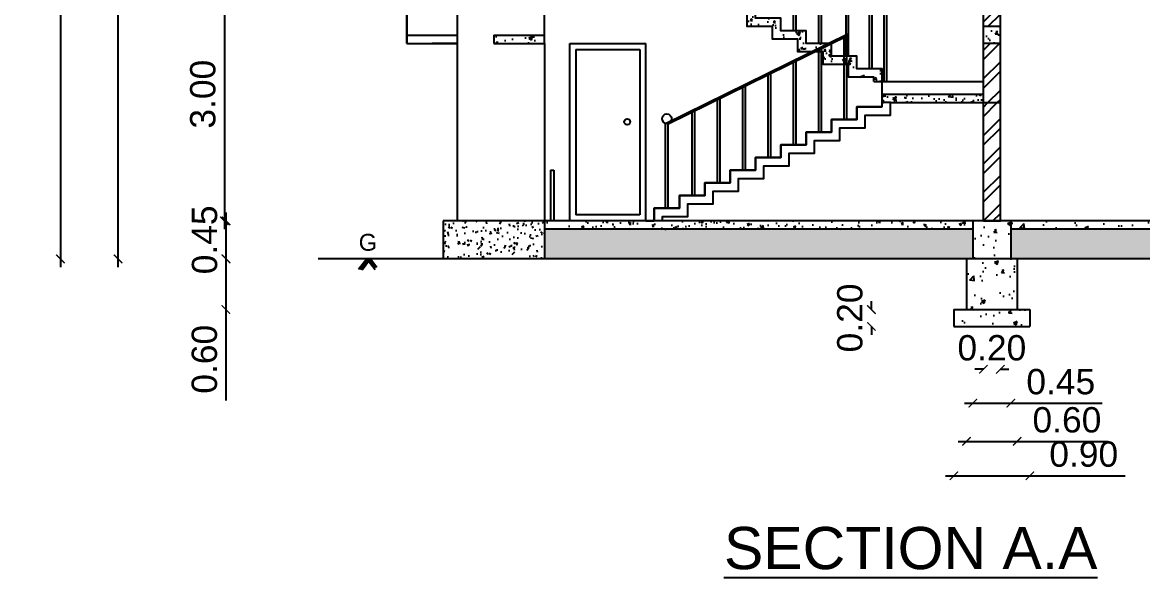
# Model space of a CAD drawing. Header units: metres. Extents: x -701442 to 358, y -36189 to 302.
# Drawn here: x 273.02 to 286.29, y 156.34 to 162.92 of the extents above; entities that cross this region are included whole.
import ezdxf

# ---------------------------------------------------------------- set-up
doc = ezdxf.new("R2010")
doc.units = ezdxf.units.M
doc.header["$MEASUREMENT"] = 0
doc.layers.add('BLK_1_HT_OF_BLDG', color=5, linetype='Continuous', plot=False)
doc.styles.get("Standard").update_dxf_attribs({"font": 'ARIAL.TTF'})
doc.dimstyles.new('1-100', dxfattribs={"dimtxt": 0.2, "dimasz": 0.1, "dimexe": 5, "dimexo": 5, "dimgap": 0.1, "dimtad": 1, "dimzin": 0, "dimdsep": 46, "dimtxsty": 'Standard', "dimblk": 'ARCHTICK', "dimcen": 0.09, "dimdle": 0.1, "dimse1": 1, "dimse2": 1, "dimclrd": 8, "dimclre": 8, "dimclrt": 256, "dimadec": 0, "dimazin": 0, "dimtfac": 1, "dimtofl": 0, "dimtmove": 0, "dimatfit": 3, "dimldrblk": 'ARCHTICK', "dimfxl": 1, "dimtolj": 1, "dimtzin": 0, "dimarcsym": 0})
pattern_1 = [(45, (-5325.8734, -988.31824), (-0.168379802, 0.168379802), []), (45, (-5325.76115, -988.31824), (-0.168379802, 0.168379802), [])]
pattern_2 = [(50, (-5325.8734, -988.31824), (0.455461672, -0.039847714), [0.047625, -0.523875]), (355, (-5325.8734, -988.31824), (-0.088108554, 0.477642113), [0.0381, -0.41910146]), (100.451445, (-5325.83545, -988.32156), (0.367353118, 0.43779438), [0.040475022, -0.44522561]), (46.1842, (-5325.8734, -988.19124), (0.6776976, -0.10510582), [0.0714375, -0.7858125]), (96.635558, (-5325.8169, -988.2), (0.593510335, 0.61856531), [0.06071256, -0.66783902]), (351.184151, (-5325.8734, -988.19124), (0.593510335, 0.61856531), [0.05714992, -0.62864933]), (21, (-5325.8099, -988.223), (0.379035978, -0.255662995), [0.047625, -0.523875]), (326, (-5325.8099, -988.223), (0.15450507, 0.460469915), [0.0381, -0.4191]), (71.451445, (-5325.7783, -988.2443), (0.533541048, 0.204806922), [0.040475022, -0.445224844]), (37.5, (-5325.8734, -988.31824), (0.007721508, 0.211387597), [0, -0.41402, 0, -0.42545, 0, -0.4206875]), (7.5, (-5325.8734, -988.31824), (0.167049156, 0.250451437), [0, -0.24257, 0, -0.404495, 0, -0.1603375]), (327.5, (-5326.01501, -988.31824), (0.338976488, -0.01432186), [0, -0.15875, 0, -0.4953, 0, -0.657225]), (317.5, (-5326.0785, -988.31824), (0.370322953, 0.063566228), [0, -0.206375, 0, -0.32893, 0, -0.466725])]
pattern_3 = [(50, (-5325.8734, -988.31824), (0.2732770035, -0.023908628), [0.028575, -0.314325]), (355, (-5325.8734, -988.31824), (-0.052865132, 0.286585268), [0.02286, -0.251460876]), (100.4514447, (-5325.85063, -988.32024), (0.220411871, 0.262676628), [0.024285013, -0.267135367]), (46.1842, (-5325.8734, -988.24204), (0.406618561, -0.063063492), [0.0428625, -0.4714875]), (96.635558, (-5325.83952, -988.2473), (0.3561062, 0.371139187), [0.036427535, -0.400703412]), (351.184151, (-5325.8734, -988.24204), (0.3561062, 0.371139187), [0.03428995, -0.377189598]), (21, (-5325.8353, -988.2611), (0.227421587, -0.153397797), [0.028575, -0.314325]), (326, (-5325.8353, -988.2611), (0.092703043, 0.276281949), [0.02286, -0.25146]), (71.451445, (-5325.81635, -988.27388), (0.320124629, 0.122884153), [0.024285013, -0.267134906]), (37.5, (-5325.8734, -988.31824), (0.0046329049, 0.1268325583), [0, -0.248412, 0, -0.25527, 0, -0.2524125]), (7.5, (-5325.8734, -988.31824), (0.1002294938, 0.1502708622), [0, -0.145542, 0, -0.242697, 0, -0.0962025]), (327.5, (-5325.95837, -988.31824), (0.2033858928, -0.008593116), [0, -0.09525, 0, -0.29718, 0, -0.394335]), (317.5, (-5325.99647, -988.31824), (0.222193772, 0.0381397365), [0, -0.123825, 0, -0.197358, 0, -0.280035])]
pattern_4 = [(37.5, (-5325.873405, -988.31824), (-0.00240004694, 0.0734119856), [0, -0.057912, 0, -0.06477, 0, -0.0619125]), (7.5, (-5325.8734, -988.31824), (0.0674284925, 0.1075237651), [0, -0.031242, 0, -0.052197, 0, -0.0200025]), (327.5, (-5325.92027, -988.31824), (0.11864885554, 0.0002155777), [0, -0.01905, 0, -0.06858, 0, -0.089535]), (317.5, (-5325.92027, -988.31824), (0.1145334679, 0.0334393985), [0, -0.009525, 0, -0.044958, 0, -0.051435])]

# ---------------------------------------------------------------- blocks, each defined once
blk = doc.blocks.new('_ARCHTICK')
at = {"color": 0, "linetype": 'ByBlock', "const_width": 0.15}
blk.add_lwpolyline([(-0.5, -0.5), (0.5, 0.5)], dxfattribs=at)
blk = doc.blocks.new('*D56')
at = {"lineweight": -2, "transparency": 16777216}
for p, q in [((284.405, 158.81), (284.305, 158.81)), ((284.605, 158.81), (284.705, 158.81))]:
    blk.add_line(p, q, dxfattribs=at)
at = {"layer": 'Defpoints', "color": 0, "transparency": 16777216}
for p in [(284.405, 160.568), (284.605, 160.568), (284.605, 158.81)]:
    blk.add_point(p, dxfattribs=at)
at = {"lineweight": -2, "transparency": 16777216, "xscale": 0.1, "yscale": 0.1, "zscale": 0.1}
blk.add_blockref('_ARCHTICK', (284.405, 158.81), dxfattribs=at)
at = {"lineweight": -2, "transparency": 16777216, "xscale": 0.1, "yscale": 0.1, "zscale": 0.1, "rotation": 180}
blk.add_blockref('_ARCHTICK', (284.605, 158.81), dxfattribs=at)
at = {"transparency": 16777216, "insert": (284.505, 159.063), "char_height": 0.3, "attachment_point": 5}
blk.add_mtext('\\A1;0.20', dxfattribs=at)
blk = doc.blocks.new('*D57')
at = {"lineweight": -2, "transparency": 16777216}
for p, q in [((284.18, 158.409), (284.73, 158.409)), ((284.73, 158.409), (285.812, 158.409))]:
    blk.add_line(p, q, dxfattribs=at)
at = {"layer": 'Defpoints', "color": 0, "transparency": 16777216}
for p in [(284.28, 160.568), (284.73, 160.568), (284.73, 158.409)]:
    blk.add_point(p, dxfattribs=at)
at = {"lineweight": -2, "transparency": 16777216, "xscale": 0.1, "yscale": 0.1, "zscale": 0.1, "rotation": 180}
blk.add_blockref('_ARCHTICK', (284.28, 158.409), dxfattribs=at)
at = {"lineweight": -2, "transparency": 16777216, "xscale": 0.1, "yscale": 0.1, "zscale": 0.1}
blk.add_blockref('_ARCHTICK', (284.73, 158.409), dxfattribs=at)
at = {"transparency": 16777216, "insert": (285.321, 158.662), "char_height": 0.3, "attachment_point": 5}
blk.add_mtext('\\A1;0.45', dxfattribs=at)
blk = doc.blocks.new('*D58')
at = {"lineweight": -2, "transparency": 16777216}
for p, q in [((284.105, 157.957), (284.805, 157.957)), ((284.805, 157.957), (285.884, 157.957))]:
    blk.add_line(p, q, dxfattribs=at)
at = {"layer": 'Defpoints', "color": 0, "transparency": 16777216}
for p in [(284.205, 159.518), (284.805, 159.518), (284.805, 157.957)]:
    blk.add_point(p, dxfattribs=at)
at = {"lineweight": -2, "transparency": 16777216, "xscale": 0.1, "yscale": 0.1, "zscale": 0.1, "rotation": 180}
blk.add_blockref('_ARCHTICK', (284.205, 157.957), dxfattribs=at)
at = {"lineweight": -2, "transparency": 16777216, "xscale": 0.1, "yscale": 0.1, "zscale": 0.1}
blk.add_blockref('_ARCHTICK', (284.805, 157.957), dxfattribs=at)
at = {"transparency": 16777216, "insert": (285.394, 158.21), "char_height": 0.3, "attachment_point": 5}
blk.add_mtext('\\A1;0.60', dxfattribs=at)
blk = doc.blocks.new('*D59')
at = {"lineweight": -2, "transparency": 16777216}
for p, q in [((283.955, 157.55), (284.955, 157.55)), ((284.955, 157.55), (286.082, 157.55))]:
    blk.add_line(p, q, dxfattribs=at)
at = {"layer": 'Defpoints', "color": 0, "transparency": 16777216}
for p in [(284.055, 159.318), (284.955, 159.318), (284.955, 157.55)]:
    blk.add_point(p, dxfattribs=at)
at = {"lineweight": -2, "transparency": 16777216, "xscale": 0.1, "yscale": 0.1, "zscale": 0.1, "rotation": 180}
blk.add_blockref('_ARCHTICK', (284.055, 157.55), dxfattribs=at)
at = {"lineweight": -2, "transparency": 16777216, "xscale": 0.1, "yscale": 0.1, "zscale": 0.1}
blk.add_blockref('_ARCHTICK', (284.955, 157.55), dxfattribs=at)
at = {"transparency": 16777216, "insert": (285.593, 157.804), "char_height": 0.3, "attachment_point": 5}
blk.add_mtext('\\A1;0.90', dxfattribs=at)
blk = doc.blocks.new('*D60')
at = {"lineweight": -2, "transparency": 16777216}
for p, q in [((283.078, 159.518), (283.078, 159.618)), ((283.078, 159.318), (283.078, 159.218))]:
    blk.add_line(p, q, dxfattribs=at)
at = {"layer": 'Defpoints', "color": 0, "transparency": 16777216}
for p in [(283.078, 159.518), (284.055, 159.518), (284.055, 159.318)]:
    blk.add_point(p, dxfattribs=at)
at = {"lineweight": -2, "transparency": 16777216, "xscale": 0.1, "yscale": 0.1, "zscale": 0.1}
for p, rotation in [((283.078, 159.518), 270), ((283.078, 159.318), 90)]:
    blk.add_blockref('_ARCHTICK', p, dxfattribs=dict(at, rotation=rotation))
at = {"transparency": 16777216, "insert": (282.824, 159.418), "char_height": 0.3, "attachment_point": 5, "rotation": 90}
blk.add_mtext('\\A1;0.20', dxfattribs=at)
blk = doc.blocks.new('*D61')
at = {"lineweight": -2, "transparency": 16777216}
for p, q in [((275.432, 160.118), (275.432, 159.418)), ((275.432, 159.518), (275.432, 158.44))]:
    blk.add_line(p, q, dxfattribs=at)
at = {"layer": 'Defpoints', "color": 0, "transparency": 16777216}
for p in [(275.432, 160.118), (284.205, 160.118), (284.205, 159.518)]:
    blk.add_point(p, dxfattribs=at)
at = {"lineweight": -2, "transparency": 16777216, "xscale": 0.1, "yscale": 0.1, "zscale": 0.1}
for p, rotation in [((275.432, 160.118), 90), ((275.432, 159.518), 270)]:
    blk.add_blockref('_ARCHTICK', p, dxfattribs=dict(at, rotation=rotation))
at = {"transparency": 16777216, "insert": (275.179, 158.929), "char_height": 0.3, "attachment_point": 5, "rotation": 90}
blk.add_mtext('\\A1;0.60', dxfattribs=at)
blk = doc.blocks.new('*D62')
at = {"lineweight": -2, "transparency": 16777216}
blk.add_line((275.434, 160.018), (275.434, 160.668), dxfattribs=at)
at = {"layer": 'Defpoints', "color": 0, "transparency": 16777216}
for p in [(275.434, 160.568), (284.28, 160.568), (284.28, 160.118)]:
    blk.add_point(p, dxfattribs=at)
at = {"lineweight": -2, "transparency": 16777216, "xscale": 0.1, "yscale": 0.1, "zscale": 0.1}
for p, rotation in [((275.434, 160.568), 90), ((275.434, 160.118), 270)]:
    blk.add_blockref('_ARCHTICK', p, dxfattribs=dict(at, rotation=rotation))
at = {"transparency": 16777216, "insert": (275.181, 160.343), "char_height": 0.3, "attachment_point": 5, "rotation": 90}
blk.add_mtext('\\A1;0.45', dxfattribs=at)
blk = doc.blocks.new('*D68')
at = {"layer": 'BLK_1_HT_OF_BLDG', "lineweight": -2, "transparency": 16777216}
blk.add_line((274.155, 160.018), (274.155, 169.968), dxfattribs=at)
at = {"layer": 'Defpoints', "color": 0, "linetype": 'Continuous', "transparency": 16777216}
for p in [(274.155, 169.868), (277.875, 169.868), (276.526, 160.118)]:
    blk.add_point(p, dxfattribs=at)
at = {"layer": 'BLK_1_HT_OF_BLDG', "linetype": 'Continuous', "lineweight": -2, "transparency": 16777216, "xscale": 0.1, "yscale": 0.1, "zscale": 0.1}
for p, rotation in [((274.155, 169.868), 90), ((274.155, 160.118), 270)]:
    blk.add_blockref('_ARCHTICK', p, dxfattribs=dict(at, rotation=rotation))
at = {"layer": 'BLK_1_HT_OF_BLDG', "linetype": 'Continuous', "transparency": 16777216, "insert": (273.902, 164.993), "char_height": 0.3, "attachment_point": 5, "rotation": 90}
blk.add_mtext('\\A1;9.75', dxfattribs=at)
blk = doc.blocks.new('*D47')
at = {"lineweight": -2, "transparency": 16777216}
blk.add_line((273.472, 172.168), (273.472, 160.018), dxfattribs=at)
at = {"layer": 'Defpoints', "color": 0, "transparency": 16777216}
for p in [(279.205, 172.068), (273.472, 160.118), (279.205, 160.118)]:
    blk.add_point(p, dxfattribs=at)
at = {"lineweight": -2, "transparency": 16777216, "xscale": 0.1, "yscale": 0.1, "zscale": 0.1}
for p, rotation in [((273.472, 172.068), 90), ((273.472, 160.118), 270)]:
    blk.add_blockref('_ARCHTICK', p, dxfattribs=dict(at, rotation=rotation))
at = {"transparency": 16777216, "insert": (273.219, 166.165), "char_height": 0.3, "attachment_point": 5, "rotation": 90}
blk.add_mtext('\\A1;11.95', dxfattribs=at)
blk = doc.blocks.new('*D51')
at = {"lineweight": -2, "transparency": 16777216}
blk.add_line((275.414, 163.668), (275.414, 160.468), dxfattribs=at)
at = {"layer": 'Defpoints', "color": 0, "transparency": 16777216}
for p in [(278.605, 163.568), (275.414, 160.568), (278.605, 160.568)]:
    blk.add_point(p, dxfattribs=at)
at = {"lineweight": -2, "transparency": 16777216, "xscale": 0.1, "yscale": 0.1, "zscale": 0.1}
for p, rotation in [((275.414, 163.568), 90), ((275.414, 160.568), 270)]:
    blk.add_blockref('_ARCHTICK', p, dxfattribs=dict(at, rotation=rotation))
at = {"transparency": 16777216, "insert": (275.16, 162.068), "char_height": 0.3, "attachment_point": 5, "rotation": 90}
blk.add_mtext('\\A1;3.00', dxfattribs=at)

msp = doc.modelspace()

# ---------------------------------------------------------------- hatches: boundary and pattern name
h = msp.add_hatch()
h.set_pattern_fill('AR-CONC', color=256, scale=0.0025)
h.set_pattern_definition(pattern_2)
h.paths.add_polyline_path([(282.00528, 162.968), (281.70528, 162.968), (281.70528, 163.118), (281.40528, 163.118), (281.40528, 163.268), (281.10528, 163.268), (281.10528, 163.418), (280.80528, 163.418), (280.80528, 163.568), (280.50528, 163.568), (280.40528, 163.568), (280.40528, 163.468), (280.70528, 163.468), (280.70528, 163.318), (281.00528, 163.318), (281.00528, 163.168), (281.30528, 163.168), (281.30528, 163.018), (281.60528, 163.018), (281.60528, 162.868), (281.90528, 162.868), (281.90528, 162.718), (282.20528, 162.718), (282.20528, 162.568), (282.50528, 162.568), (282.50528, 162.418), (282.80528, 162.418), (282.80528, 162.38248), (282.90528, 162.43165), (282.90528, 162.518), (282.60528, 162.518), (282.60528, 162.668), (282.30528, 162.668), (282.30528, 162.818), (282.00528, 162.818)])
h.paths.add_polyline_path([(283.05528, 162.368), (282.90528, 162.368), (282.90528, 162.4169), (282.80528, 162.36773), (282.80528, 162.268), (283.05528, 162.268)])
h.paths.add_polyline_path([(283.20528, 162.368), (283.08528, 162.368), (283.08528, 162.268), (283.10528, 162.268), (283.10528, 162.218), (283.20528, 162.218)])
h = msp.add_hatch()
h.set_pattern_fill('AR-CONC', color=256, scale=0.0015)
h.set_pattern_definition(pattern_3)
h.paths.add_polyline_path([(281.10528, 163.418), (280.80528, 163.418), (280.80528, 163.568), (280.50528, 163.568), (280.40528, 163.568), (280.40528, 163.468), (280.70528, 163.468), (280.70528, 163.318), (281.00528, 163.318), (281.00528, 163.168), (281.30528, 163.168), (281.30528, 163.018), (281.60528, 163.018), (281.60528, 162.868), (281.90528, 162.868), (281.90528, 162.718), (282.20528, 162.718), (282.20528, 162.568), (282.50528, 162.568), (282.50528, 162.418), (282.80528, 162.418), (282.80528, 162.38248), (282.90528, 162.43165), (282.90528, 162.518), (282.60528, 162.518), (282.60528, 162.668), (282.30528, 162.668), (282.30528, 162.818), (282.00528, 162.818), (282.00528, 162.968), (281.70528, 162.968), (281.70528, 163.118), (281.40528, 163.118), (281.40528, 163.268), (281.10528, 163.268)])
h = msp.add_hatch()
h.set_pattern_fill('ANSI32', color=256, scale=0.025)
h.set_pattern_definition(pattern_1)
h.paths.add_polyline_path([(284.60528, 163.568), (284.40528, 163.568), (284.40528, 162.868), (284.60528, 162.868)])
h = msp.add_hatch()
h.set_pattern_fill('AR-CONC', color=256, scale=0.0025)
h.set_pattern_definition(pattern_2)
h.paths.add_polyline_path([(284.60528, 162.868), (284.40528, 162.868), (284.40528, 162.668), (284.60528, 162.668)])
h = msp.add_hatch()
h.set_pattern_fill('AR-CONC', color=256, scale=0.0015)
h.set_pattern_definition(pattern_3)
h.paths.add_polyline_path([(284.60528, 162.668), (284.60528, 162.868), (284.40528, 162.868), (284.40528, 162.668)])
h = msp.add_hatch()
h.set_pattern_fill('AR-CONC', color=256, scale=0.0015)
h.set_pattern_definition([(50, (-5325.9734, -988.31824), (0.2732770035, -0.023908628), [0.028575, -0.314325]), (355, (-5325.9734, -988.31824), (-0.052865132, 0.286585268), [0.02286, -0.251460876]), (100.4514447, (-5325.95063, -988.32024), (0.220411871, 0.262676628), [0.024285013, -0.267135367]), (46.1842, (-5325.9734, -988.24204), (0.406618561, -0.063063492), [0.0428625, -0.4714875]), (96.635558, (-5325.93952, -988.2473), (0.3561062, 0.371139187), [0.036427535, -0.400703412]), (351.184151, (-5325.9734, -988.24204), (0.3561062, 0.371139187), [0.03428995, -0.377189598]), (21, (-5325.9353, -988.2611), (0.227421587, -0.153397797), [0.028575, -0.314325]), (326, (-5325.9353, -988.2611), (0.092703043, 0.276281949), [0.02286, -0.25146]), (71.451445, (-5325.91635, -988.27388), (0.320124629, 0.122884153), [0.024285013, -0.267134906]), (37.5, (-5325.9734, -988.31824), (0.0046329049, 0.1268325583), [0, -0.248412, 0, -0.25527, 0, -0.2524125]), (7.5, (-5325.9734, -988.31824), (0.1002294938, 0.1502708622), [0, -0.145542, 0, -0.242697, 0, -0.0962025]), (327.5, (-5326.05837, -988.31824), (0.2033858928, -0.008593116), [0, -0.09525, 0, -0.29718, 0, -0.394335]), (317.5, (-5326.09647, -988.31824), (0.222193772, 0.0381397365), [0, -0.123825, 0, -0.197358, 0, -0.280035])])
h.paths.add_polyline_path([(279.20528, 162.768), (278.60528, 162.768), (278.60528, 162.668), (279.20528, 162.668)])
h = msp.add_hatch()
h.set_pattern_fill('AR-CONC', color=256, scale=0.0025)
h.set_pattern_definition([(50, (-5325.7734, -988.31824), (0.455461672, -0.039847714), [0.047625, -0.523875]), (355, (-5325.7734, -988.31824), (-0.088108554, 0.477642113), [0.0381, -0.41910146]), (100.451445, (-5325.73545, -988.32156), (0.367353118, 0.43779438), [0.040475022, -0.44522561]), (46.1842, (-5325.7734, -988.19124), (0.6776976, -0.10510582), [0.0714375, -0.7858125]), (96.635558, (-5325.7169, -988.2), (0.593510335, 0.61856531), [0.06071256, -0.66783902]), (351.184151, (-5325.7734, -988.19124), (0.593510335, 0.61856531), [0.05714992, -0.62864933]), (21, (-5325.7099, -988.223), (0.379035978, -0.255662995), [0.047625, -0.523875]), (326, (-5325.7099, -988.223), (0.15450507, 0.460469915), [0.0381, -0.4191]), (71.451445, (-5325.6783, -988.2443), (0.533541048, 0.204806922), [0.040475022, -0.445224844]), (37.5, (-5325.7734, -988.31824), (0.007721508, 0.211387597), [0, -0.41402, 0, -0.42545, 0, -0.4206875]), (7.5, (-5325.7734, -988.31824), (0.167049156, 0.250451437), [0, -0.24257, 0, -0.404495, 0, -0.1603375]), (327.5, (-5325.91501, -988.31824), (0.338976488, -0.01432186), [0, -0.15875, 0, -0.4953, 0, -0.657225]), (317.5, (-5325.9785, -988.31824), (0.370322953, 0.063566228), [0, -0.206375, 0, -0.32893, 0, -0.466725])])
h.paths.add_polyline_path([(279.20528, 162.768), (278.60528, 162.768), (278.60528, 162.668), (279.20528, 162.668)])
h = msp.add_hatch()
h.set_pattern_fill('ANSI32', color=256, scale=0.025)
h.set_pattern_definition(pattern_1)
h.paths.add_polyline_path([(284.40528, 161.968), (284.60528, 161.968), (284.60528, 162.668), (284.40528, 162.668)])
h = msp.add_hatch()
h.set_pattern_fill('AR-CONC', color=256, scale=0.0015)
h.set_pattern_definition(pattern_3)
h.paths.add_polyline_path([(283.20528, 162.368), (283.08528, 162.368), (283.08528, 162.268), (283.10528, 162.268), (283.10528, 162.218), (283.20528, 162.218)])
h = msp.add_hatch()
h.set_pattern_fill('AR-CONC', color=256, scale=0.0025)
h.set_pattern_definition(pattern_2)
h.paths.add_polyline_path([(283.20528, 162.068), (283.20528, 161.968), (283.30528, 161.968), (284.40528, 161.968), (284.40528, 162.068)])
h = msp.add_hatch()
h.set_pattern_fill('AR-CONC', color=256, scale=0.0015)
h.set_pattern_definition(pattern_3)
h.paths.add_polyline_path([(284.40528, 162.068), (283.20528, 162.068), (283.20528, 161.968), (283.30528, 161.968), (284.40528, 161.968)])
h = msp.add_hatch()
h.set_pattern_fill('ANSI32', color=256, scale=0.025)
h.set_pattern_definition(pattern_1)
h.paths.add_polyline_path([(284.60528, 161.968), (284.40528, 161.968), (284.40528, 160.568), (284.60528, 160.568)])
h = msp.add_hatch()
h.set_pattern_fill('AR-CONC', color=256, scale=0.0015)
h.set_pattern_definition([(50, (701708.08372, 36336.43268), (0.273277003494, -0.02390862831), [0.028575, -0.314325]), (355, (701708.08372, 36336.43268), (-0.05286513214, 0.28658526786), [0.02286, -0.25146087626]), (100.4514447, (701708.1065, 36336.4307), (0.22041187064, 0.26267662787), [0.0242850132, -0.2671353669]), (46.1842, (701708.08372, 36336.5089), (0.40661856134, -0.0630634919), [0.0428625, -0.4714875]), (96.63555761, (701708.1176, 36336.50363), (0.35610620108, 0.3711391869), [0.0364275347, -0.40070341224]), (351.18415117, (701708.0837, 36336.5089), (0.3561062011, 0.37113918688), [0.0342899506, -0.37718959788]), (21, (701708.12182, 36336.48983), (0.227421586904, -0.15339779728), [0.028575, -0.314325]), (326, (701708.12182, 36336.48983), (0.09270304252, 0.27628194918), [0.02286, -0.25146]), (71.451445, (701708.14077, 36336.47705), (0.32012462892, 0.12288415333), [0.0242850132, -0.2671349064]), (37.5, (701708.08372, 36336.43268), (0.004632904876, 0.12683255831), [0, -0.248412, 0, -0.25527, 0, -0.2524125]), (7.5, (701708.08372, 36336.43268), (0.100229493765, 0.150270862227), [0, -0.145542, 0, -0.242697, 0, -0.0962025]), (327.5, (701707.99876, 36336.43268), (0.20338589275, -0.008593115989), [0, -0.09525, 0, -0.29718, 0, -0.394335]), (317.5, (701707.96066, 36336.43268), (0.22219377208, 0.03813973655), [0, -0.123825, 0, -0.197358, 0, -0.280035])])
h.paths.add_polyline_path([(279.20528, 160.118), (279.20528, 160.568), (278.00528, 160.568), (278.00528, 160.118), (278.02528, 160.118)])
h = msp.add_hatch()
h.set_pattern_fill('AR-CONC', color=256, scale=0.0015)
h.set_pattern_definition(pattern_3)
h.paths.add_polyline_path([(284.28028, 160.568), (279.20528, 160.568), (279.20528, 160.468), (284.28028, 160.468)])
h = msp.add_hatch()
h.set_pattern_fill('AR-CONC', color=256, scale=0.0025)
h.set_pattern_definition(pattern_2)
h.paths.add_polyline_path([(284.73028, 160.568), (284.28028, 160.568), (284.28028, 160.118), (284.73028, 160.118)])
h = msp.add_hatch()
h.set_pattern_fill('AR-CONC', color=256, scale=0.0025)
h.set_pattern_definition(pattern_2)
h.paths.add_polyline_path([(288.08028, 160.568), (284.73028, 160.568), (284.73028, 160.468), (288.08028, 160.468)])
h = msp.add_hatch()
h.set_pattern_fill('AR-SAND', color=256, scale=0.0015)
h.set_pattern_definition(pattern_4)
h.paths.add_polyline_path([(279.20528, 160.468), (279.20528, 160.118), (284.28028, 160.118), (284.28028, 160.468)])
h = msp.add_hatch()
h.set_pattern_fill('AR-SAND', color=256, scale=0.0015)
h.set_pattern_definition(pattern_4)
h.paths.add_polyline_path([(288.08028, 160.118), (288.08028, 160.468), (284.73028, 160.468), (284.73028, 160.118)])
h = msp.add_hatch()
h.set_pattern_fill('AR-CONC', color=256, scale=0.0025)
h.set_pattern_definition(pattern_2)
h.paths.add_polyline_path([(284.80528, 160.118), (284.20528, 160.118), (284.20528, 159.518), (284.80528, 159.518)])
h = msp.add_hatch()
h.set_pattern_fill('AR-CONC', color=256, scale=0.0025)
h.set_pattern_definition(pattern_2)
h.paths.add_polyline_path([(284.95528, 159.318), (284.95528, 159.518), (284.05528, 159.518), (284.05528, 159.318)])

# ---------------------------------------------------------------- linework, layer by layer
for p, q in [((277.57528, 168.96926), (277.57528, 162.668)), ((278.17528, 160.568), (278.17528, 166.668)), ((277.57528, 162.668), (277.57528, 166.168)), ((282.15528, 162.818), (282.15528, 163.7928)), ((282.18528, 162.818), (282.18528, 163.78825)), ((282.45528, 162.668), (282.45528, 163.6342)), ((282.48528, 162.668), (282.48528, 163.62965)), ((279.20528, 162.668), (279.20528, 163.568)), ((284.40528, 160.568), (284.40528, 163.568)), ((284.60528, 160.568), (284.60528, 163.568)), ((282.77872, 162.53274), (282.77872, 163.4632)), ((282.80872, 162.518), (282.80872, 163.45866)), ((283.05528, 162.368), (283.05528, 163.317)), ((283.08528, 162.368), (283.08528, 163.31245)), ((283.23013, 162.218), (283.23013, 163.22456)), ((283.26013, 162.218), (283.26013, 163.22001)), ((282.77872, 162.518), (282.77872, 162.82288)), ((284.60528, 162.868), (284.40528, 162.868)), ((277.57528, 162.768), (278.17528, 162.768)), ((277.57528, 162.668), (278.17528, 162.668)), ((277.87528, 162.768), (278.17528, 162.768)), ((278.17528, 162.668), (277.87528, 162.668)), ((278.10528, 162.668), (278.14871, 162.668)), ((278.60528, 162.768), (279.20528, 162.768)), ((278.60528, 162.768), (278.60528, 162.668)), ((278.60528, 162.668), (279.20528, 162.668)), ((279.20528, 162.668), (279.20528, 160.568)), ((279.50528, 162.668), (280.40528, 162.668)), ((279.50528, 160.568), (279.50528, 162.668)), ((280.40528, 160.568), (280.40528, 162.668)), ((280.40528, 160.568), (280.40528, 162.668)), ((282.80528, 162.78248), (280.64028, 161.718)), ((280.67028, 161.718), (282.80528, 162.76773)), ((282.75528, 161.768), (282.75528, 162.75789)), ((282.78528, 162.75778), (282.75528, 162.75778)), ((282.78528, 161.768), (282.78528, 162.75789)), ((284.60528, 162.668), (284.40528, 162.668)), ((279.57528, 162.598), (279.57528, 160.638)), ((279.57528, 162.598), (280.33528, 162.598)), ((280.33528, 162.598), (280.33528, 160.638)), ((282.45528, 161.618), (282.45528, 162.61039)), ((282.48528, 162.61027), (282.45528, 162.61027)), ((282.48528, 161.618), (282.48528, 162.61039)), ((282.15528, 161.468), (282.15528, 162.46289)), ((282.18528, 162.46277), (282.15528, 162.46277)), ((282.18528, 161.468), (282.18528, 162.46289)), ((281.85528, 161.318), (281.85528, 162.31539)), ((281.88528, 162.31527), (281.85528, 162.31527)), ((281.88528, 161.318), (281.88528, 162.31539)), ((281.55528, 161.168), (281.55528, 162.16789)), ((281.58528, 162.16789), (281.55528, 162.16789)), ((281.58528, 161.168), (281.58528, 162.16789)), ((281.25528, 161.018), (281.25528, 162.02038)), ((281.28528, 162.02038), (281.25528, 162.02038)), ((281.28528, 161.018), (281.28528, 162.02038)), ((280.95528, 160.868), (280.95528, 161.87288)), ((280.98528, 161.87288), (280.95528, 161.87288)), ((280.98528, 160.868), (280.98528, 161.87288)), ((282.90528, 161.768), (282.90528, 161.918)), ((282.90528, 161.918), (283.20528, 161.918)), ((283.30528, 161.968), (283.20528, 161.968)), ((282.60528, 161.618), (282.60528, 161.768)), ((282.60528, 161.768), (282.90528, 161.768)), ((280.64028, 160.718), (280.64028, 161.72001)), ((280.67028, 161.72001), (280.64028, 161.72001)), ((280.67028, 160.718), (280.67028, 161.73275)), ((282.30528, 161.468), (282.30528, 161.618)), ((282.30528, 161.618), (282.60528, 161.618)), ((282.00528, 161.318), (282.00528, 161.468)), ((282.00528, 161.468), (282.30528, 161.468)), ((281.70528, 161.168), (281.70528, 161.318)), ((281.70528, 161.318), (282.00528, 161.318)), ((279.27521, 161.168), (279.31521, 161.168)), ((279.27521, 161.168), (279.27521, 160.568)), ((279.31521, 161.168), (279.31521, 160.568)), ((281.40528, 161.018), (281.40528, 161.168)), ((281.40528, 161.168), (281.70528, 161.168)), ((281.10528, 160.868), (281.10528, 161.018)), ((281.10528, 161.018), (281.40528, 161.018)), ((280.80528, 160.718), (280.80528, 160.868)), ((280.80528, 160.868), (281.10528, 160.868)), ((280.50528, 160.568), (280.50528, 160.718)), ((280.50528, 160.718), (280.50528, 160.568)), ((280.50528, 160.568), (280.50528, 160.718)), ((280.50528, 160.718), (280.80528, 160.718)), ((280.50528, 160.718), (280.50528, 160.568)), ((288.53028, 160.568), (278.00528, 160.568)), ((278.00528, 160.568), (278.00528, 160.118)), ((279.20528, 160.568), (279.20528, 160.118)), ((280.33528, 160.638), (279.57528, 160.638)), ((280.40528, 160.568), (280.50528, 160.568)), ((280.50528, 160.568), (280.45528, 160.568)), ((284.28028, 160.568), (284.28028, 160.118)), ((284.40528, 160.568), (284.60528, 160.568)), ((284.73028, 160.568), (284.73028, 160.118)), ((284.28028, 160.468), (279.20528, 160.468)), ((288.08028, 160.468), (284.73028, 160.468)), ((288.08028, 160.468), (284.73028, 160.468)), ((278.02528, 160.118), (276.5264, 160.118)), ((277.10341, 160.118), (277.00465, 159.99142)), ((277.11977, 160.118), (277.02586, 159.98652)), ((277.14348, 160.118), (277.04673, 159.98462)), ((277.10341, 160.118), (277.19944, 159.99315)), ((277.11977, 160.118), (277.20172, 160.01146)), ((277.14348, 160.118), (277.21841, 160.01875)), ((288.60528, 160.118), (278.02528, 160.118)), ((284.20528, 160.118), (284.20528, 159.518)), ((284.80528, 160.118), (284.80528, 159.518)), ((284.05528, 159.518), (284.95528, 159.518)), ((284.05528, 159.518), (284.05528, 159.318)), ((284.95528, 159.518), (284.95528, 159.318)), ((284.05528, 159.318), (284.95528, 159.318))]:
    msp.add_line(p, q)
for points in [[(283.10528, 162.218), (283.10528, 162.268), (282.80528, 162.268), (282.80528, 162.418), (282.50528, 162.418), (282.50528, 162.568), (282.20528, 162.568), (282.20528, 162.718), (281.90528, 162.718), (281.90528, 162.868), (281.60528, 162.868), (281.60528, 163.018), (281.30528, 163.018), (281.30528, 163.168), (281.00528, 163.168), (281.00528, 163.318), (280.70528, 163.318), (280.70528, 163.468), (280.40528, 163.468), (280.40528, 163.568)], [(283.20528, 162.068), (283.20528, 162.368), (282.90528, 162.368), (282.90528, 162.518), (282.60528, 162.518), (282.60528, 162.668), (282.30528, 162.668), (282.30528, 162.818), (282.00528, 162.818), (282.00528, 162.968), (281.70528, 162.968), (281.70528, 163.118), (281.40528, 163.118), (281.40528, 163.268), (281.10528, 163.268), (281.10528, 163.418), (280.80528, 163.418), (280.80528, 163.568), (280.50528, 163.568)], [(283.10528, 162.218), (284.40528, 162.218)], [(283.20528, 161.918), (283.20528, 162.068), (284.40528, 162.068)], [(283.20528, 161.918), (282.90528, 161.918), (282.90528, 161.768), (282.60528, 161.768), (282.60528, 161.618), (282.30528, 161.618), (282.30528, 161.468), (282.00528, 161.468), (282.00528, 161.318), (281.70528, 161.318), (281.70528, 161.168), (281.40528, 161.168), (281.40528, 161.018), (281.10528, 161.018), (281.10528, 160.868), (280.80528, 160.868), (280.80528, 160.718), (280.50528, 160.718), (280.50528, 160.568)], [(280.60528, 160.568), (280.60528, 160.618), (280.90528, 160.618), (280.90528, 160.768), (281.20528, 160.768), (281.20528, 160.918), (281.50528, 160.918), (281.50528, 161.068), (281.80528, 161.068), (281.80528, 161.218), (282.10528, 161.218), (282.10528, 161.368), (282.40528, 161.368), (282.40528, 161.518), (282.70528, 161.518), (282.70528, 161.668), (283.00528, 161.668), (283.00528, 161.818), (283.30528, 161.818), (283.30528, 161.968), (284.60528, 161.968)]]:
    msp.add_lwpolyline(points)
for centre, radius in [((280.18587, 161.74055), 0.03547), ((280.65528, 161.77708), 0.05707)]:
    msp.add_circle(centre, radius)

# ---------------------------------------------------------------- texts
at = {"attachment_point": 1}
for s, width, insert, char_height in [('G', 0.3516236, (277.0051, 160.41389), 0.2), ('\\pi3.5541;{\\LSECTION A.A}', 11.5024009, (277.77787, 156.94352), 0.5)]:
    msp.add_mtext_dynamic_manual_height_columns(s, width=width, gutter_width=1, heights=[0], dxfattribs=dict(at, insert=insert, char_height=char_height))

# ---------------------------------------------------------------- dimensions: what is measured, and where the dimension line sits
for base, p1, p2, picture, middle in [((273.4721, 160.118), (279.20528, 172.068), (279.20528, 160.118), '*D47', (273.4721, 166.16494)), ((275.43402, 160.568), (284.28028, 160.118), (284.28028, 160.568), '*D62', (275.43402, 160.343)), ((275.43226, 160.118), (284.20528, 159.518), (284.20528, 160.118), '*D61', (275.43226, 158.92888)), ((283.07755, 159.518), (284.05528, 159.318), (284.05528, 159.518), '*D60', (283.07755, 159.418))]:
    dim = msp.add_linear_dim(base=base, p1=p1, p2=p2, angle=90, dimstyle='1-100', override={"dimtxt": 0.3, "dimtad": 3, "dimclrd": 256, "dimfxlon": 1, "dimarcsym": 2})
    dim.commit()
    dim.dimension.update_dxf_attribs({"geometry": picture, "text_midpoint": middle, "dimtype": 160})
dim = msp.add_linear_dim(base=(275.41363, 160.568), p1=(278.60528, 163.568), p2=(278.60528, 160.568), angle=90, dimstyle='1-100', override={"dimtxt": 0.3, "dimtad": 3, "dimclrd": 256, "dimfxlon": 1, "dimarcsym": 2})
dim.commit()
dim.dimension.update_dxf_attribs({"geometry": '*D51', "text_midpoint": (275.16036, 162.068)})
for base, p1, p2, picture, middle in [((284.60528, 158.80984), (284.40528, 160.568), (284.60528, 160.568), '*D56', (284.50528, 158.80984)), ((284.95528, 157.55037), (284.05528, 159.318), (284.95528, 159.318), '*D59', (285.59331, 157.55037))]:
    dim = msp.add_linear_dim(base=base, p1=p1, p2=p2, dimstyle='1-100', override={"dimtxt": 0.3, "dimtad": 3, "dimclrd": 256, "dimfxlon": 1, "dimarcsym": 2})
    dim.commit()
    dim.dimension.update_dxf_attribs({"geometry": picture, "text_midpoint": middle, "dimtype": 160})
for base, p1, p2, picture, middle in [((284.73028, 158.40902), (284.28028, 160.568), (284.73028, 160.568), '*D57', (285.32104, 158.66219)), ((284.80528, 157.95727), (284.20528, 159.518), (284.80528, 159.518), '*D58', (285.3944, 158.21045))]:
    dim = msp.add_linear_dim(base=base, p1=p1, p2=p2, dimstyle='1-100', override={"dimtxt": 0.3, "dimtad": 3, "dimclrd": 256, "dimfxlon": 1, "dimarcsym": 2})
    dim.commit()
    dim.dimension.update_dxf_attribs({"geometry": picture, "text_midpoint": middle})
at = {"layer": 'BLK_1_HT_OF_BLDG', "linetype": 'Continuous'}
dim = msp.add_linear_dim(base=(274.15533, 169.868), p1=(276.5264, 160.118), p2=(277.87528, 169.868), angle=90, dimstyle='1-100', override={"dimtxt": 0.3, "dimtad": 3, "dimclrd": 256, "dimfxlon": 1, "dimarcsym": 2}, dxfattribs=at)
dim.commit()
dim.dimension.update_dxf_attribs({"geometry": '*D68', "text_midpoint": (273.90215, 164.993)})

doc.saveas('drawing.dxf')
